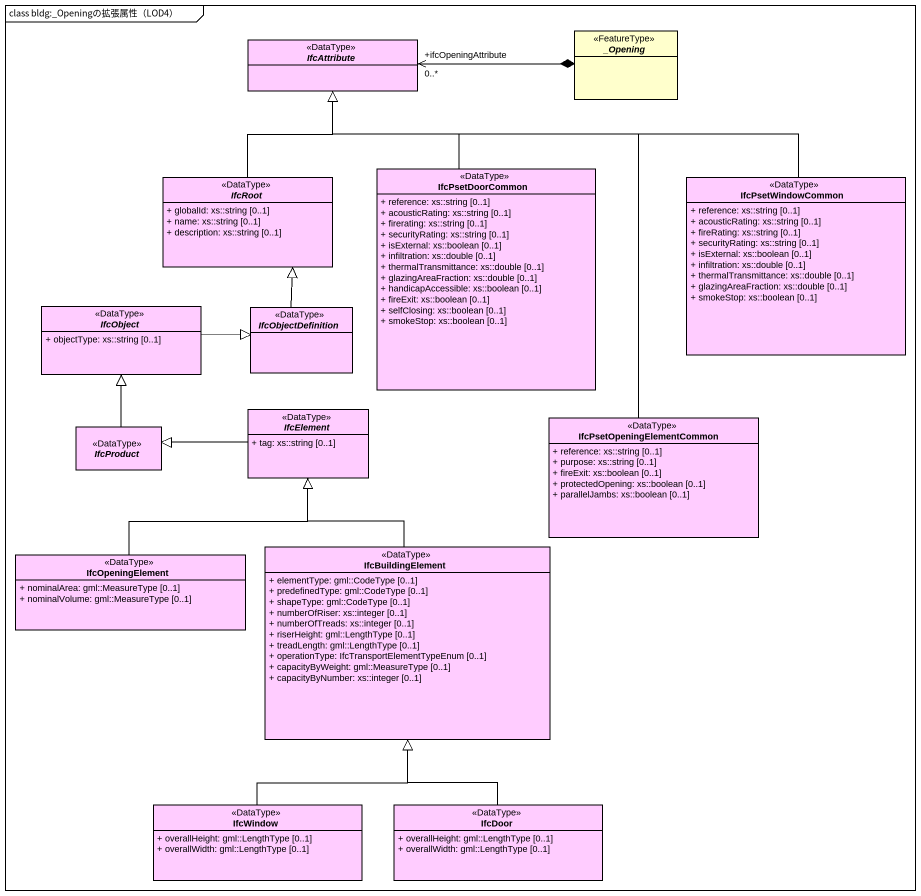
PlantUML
@startuml
mainframe class bldg:_Openingの拡張属性（LOD4）
hide circle
hide empty members
skinparam classAttributeIconSize 0
abstract class IfcAttribute <<DataType>> #FFCCFF
abstract class "_Opening" as Opening <<FeatureType>> #FFFFCC
abstract class IfcRoot <<DataType>> #FFCCFF {
  + globalId: xs::string [0..1]
  + name: xs::string [0..1]
  + description: xs::string [0..1]
}
class IfcPsetDoorCommon <<DataType>> #FFCCFF {
  + reference: xs::string [0..1]
  + acousticRating: xs::string [0..1]
  + firerating: xs::string [0..1]
  + securityRating: xs::string [0..1]
  + isExternal: xs::boolean [0..1]
  + infiltration: xs::double [0..1]
  + thermalTransmittance: xs::double [0..1]
  + glazingAreaFraction: xs::double [0..1]
  + handicapAccessible: xs::boolean [0..1]
  + fireExit: xs::boolean [0..1]
  + selfClosing: xs::boolean [0..1]
  + smokeStop: xs::boolean [0..1]
}
class IfcPsetWindowCommon <<DataType>> #FFCCFF {
  + reference: xs::string [0..1]
  + acousticRating: xs::string [0..1]
  + fireRating: xs::string [0..1]
  + securityRating: xs::string [0..1]
  + isExternal: xs::boolean [0..1]
  + infiltration: xs::double [0..1]
  + thermalTransmittance: xs::double [0..1]
  + glazingAreaFraction: xs::double [0..1]
  + smokeStop: xs::boolean [0..1]
}
abstract class IfcObject <<DataType>> #FFCCFF {
  + objectType: xs::string [0..1]
}
abstract class IfcObjectDefinition <<DataType>> #FFCCFF
abstract class IfcElement <<DataType>> #FFCCFF {
  + tag: xs::string [0..1]
}
abstract class IfcProduct <<DataType>> #FFCCFF
class IfcPsetOpeningElementCommon <<DataType>> #FFCCFF {
  + reference: xs::string [0..1]
  + purpose: xs::string [0..1]
  + fireExit: xs::boolean [0..1]
  + protectedOpening: xs::boolean [0..1]
  + parallelJambs: xs::boolean [0..1]
}
class IfcOpeningElement <<DataType>> #FFCCFF {
  + nominalArea: gml::MeasureType [0..1]
  + nominalVolume: gml::MeasureType [0..1]
}
class IfcBuildingElement <<DataType>> #FFCCFF {
  + elementType: gml::CodeType [0..1]
  + predefinedType: gml::CodeType [0..1]
  + shapeType: gml::CodeType [0..1]
  + numberOfRiser: xs::integer [0..1]
  + numberOfTreads: xs::integer [0..1]
  + riserHeight: gml::LengthType [0..1]
  + treadLength: gml::LengthType [0..1]
  + operationType: IfcTransportElementTypeEnum [0..1]
  + capacityByWeight: gml::MeasureType [0..1]
  + capacityByNumber: xs::integer [0..1]
}
class IfcWindow <<DataType>> #FFCCFF {
  + overallHeight: gml::LengthType [0..1]
  + overallWidth: gml::LengthType [0..1]
}
class IfcDoor <<DataType>> #FFCCFF {
  + overallHeight: gml::LengthType [0..1]
  + overallWidth: gml::LengthType [0..1]
}
IfcAttribute "+ifcOpeningAttribute\n0..*" <-right-* Opening
IfcRoot -up-|> IfcAttribute
IfcPsetDoorCommon -up-|> IfcAttribute
IfcPsetWindowCommon -left-|> IfcAttribute
IfcObject -right-|> IfcObjectDefinition
IfcObjectDefinition -up-|> IfcRoot
IfcElement -left-|> IfcProduct
IfcProduct -up-|> IfcObject
IfcPsetOpeningElementCommon -up-|> IfcAttribute
IfcOpeningElement -up-|> IfcElement
IfcBuildingElement -up-|> IfcElement
IfcWindow -up-|> IfcBuildingElement
IfcDoor -up-|> IfcBuildingElement
@enduml
